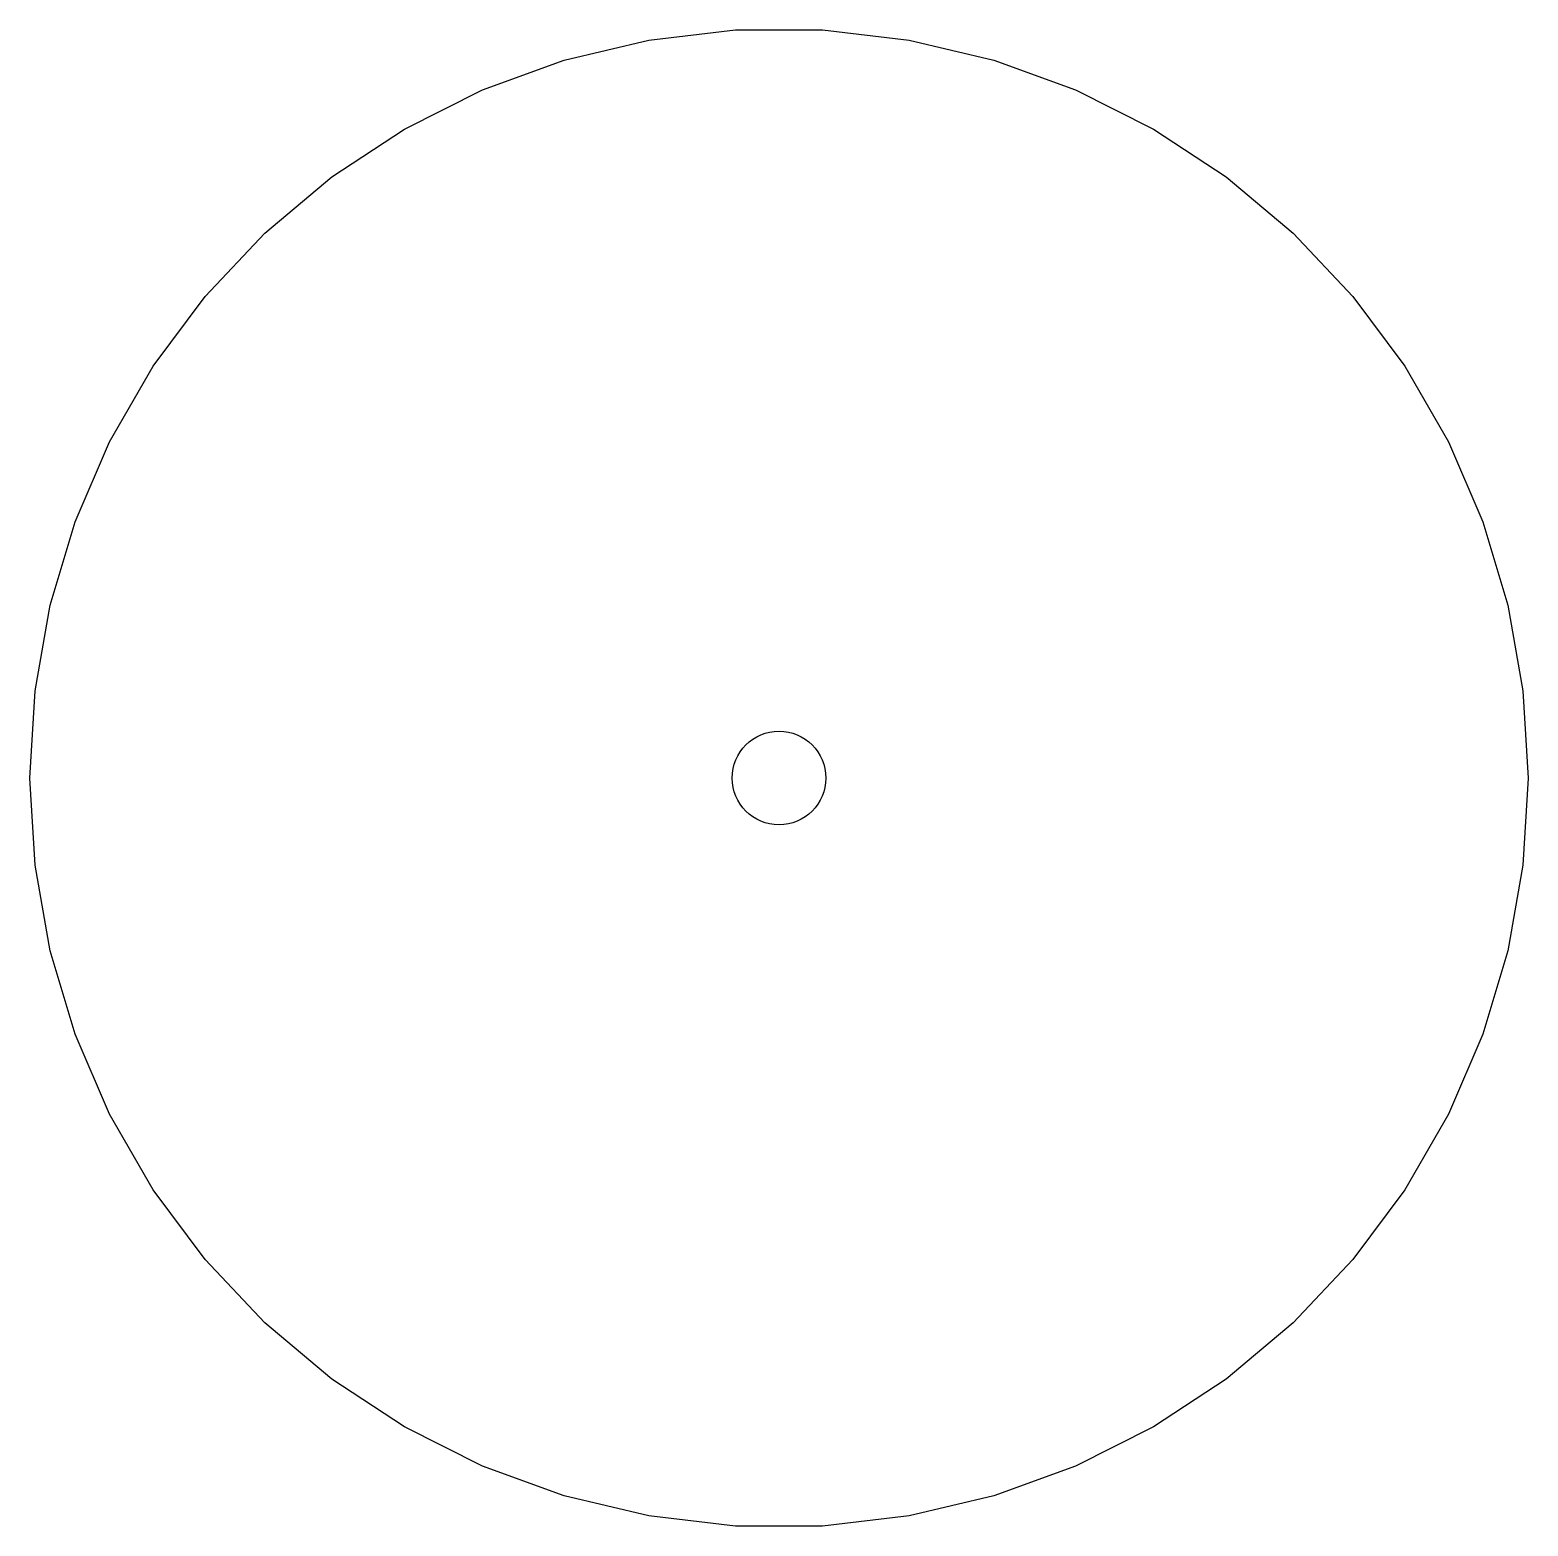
# Model space of a CAD drawing. Extents: x 4.69 to 6.17, y -4.14 to -2.68.
# Drawn here: x 4.6898 to 4.9102, y -2.91 to -2.69 of the extents above; entities that cross this region are included whole.
import ezdxf

# ---------------------------------------------------------------- set-up
doc = ezdxf.new("R2010")
doc.units = 0
doc.header["$MEASUREMENT"] = 0
doc.layers.add('BLACK', color=7, linetype='CONTINUOUS')

msp = doc.modelspace()

# ---------------------------------------------------------------- linework, layer by layer
at = {"layer": 'BLACK', "linetype": 'CONTINUOUS'}
for p, q in [((4.76838, -2.69439), (4.78086, -2.69144)), ((4.78086, -2.69144), (4.79359, -2.68995)), ((4.79359, -2.68995), (4.80641, -2.68995)), ((4.80641, -2.68995), (4.81914, -2.69144)), ((4.81914, -2.69144), (4.83162, -2.69439)), ((4.75634, -2.69878), (4.76838, -2.69439)), ((4.83162, -2.69439), (4.84366, -2.69878)), ((4.74488, -2.70453), (4.75634, -2.69878)), ((4.84366, -2.69878), (4.85512, -2.70453)), ((4.73417, -2.71158), (4.74488, -2.70453)), ((4.85512, -2.70453), (4.86583, -2.71158)), ((4.72435, -2.71982), (4.73417, -2.71158)), ((4.86583, -2.71158), (4.87565, -2.71982)), ((4.71555, -2.72914), (4.72435, -2.71982)), ((4.87565, -2.71982), (4.88445, -2.72914)), ((4.7079, -2.73942), (4.71555, -2.72914)), ((4.88445, -2.72914), (4.8921, -2.73942)), ((4.70149, -2.75053), (4.7079, -2.73942)), ((4.8921, -2.73942), (4.89851, -2.75053)), ((4.69641, -2.7623), (4.70149, -2.75053)), ((4.89851, -2.75053), (4.90359, -2.7623)), ((4.69274, -2.77458), (4.69641, -2.7623)), ((4.90359, -2.7623), (4.90726, -2.77458)), ((4.69051, -2.7872), (4.69274, -2.77458)), ((4.90726, -2.77458), (4.90949, -2.7872)), ((4.68976, -2.8), (4.69051, -2.7872)), ((4.90949, -2.7872), (4.91024, -2.8)), ((4.69051, -2.8128), (4.68976, -2.8)), ((4.91024, -2.8), (4.90949, -2.8128)), ((4.69274, -2.82542), (4.69051, -2.8128)), ((4.90949, -2.8128), (4.90726, -2.82542)), ((4.69641, -2.8377), (4.69274, -2.82542)), ((4.90726, -2.82542), (4.90359, -2.8377)), ((4.70149, -2.84947), (4.69641, -2.8377)), ((4.90359, -2.8377), (4.89851, -2.84947)), ((4.7079, -2.86058), (4.70149, -2.84947)), ((4.89851, -2.84947), (4.8921, -2.86058)), ((4.71555, -2.87086), (4.7079, -2.86058)), ((4.8921, -2.86058), (4.88445, -2.87086)), ((4.72435, -2.88018), (4.71555, -2.87086)), ((4.88445, -2.87086), (4.87565, -2.88018)), ((4.73417, -2.88842), (4.72435, -2.88018)), ((4.87565, -2.88018), (4.86583, -2.88842)), ((4.74488, -2.89547), (4.73417, -2.88842)), ((4.86583, -2.88842), (4.85512, -2.89547)), ((4.75634, -2.90122), (4.74488, -2.89547)), ((4.85512, -2.89547), (4.84366, -2.90122)), ((4.76838, -2.90561), (4.75634, -2.90122)), ((4.84366, -2.90122), (4.83162, -2.90561)), ((4.78086, -2.90856), (4.76838, -2.90561)), ((4.83162, -2.90561), (4.81914, -2.90856)), ((4.79359, -2.91005), (4.78086, -2.90856)), ((4.80641, -2.91005), (4.79359, -2.91005)), ((4.81914, -2.90856), (4.80641, -2.91005))]:
    msp.add_line(p, q, dxfattribs=at)
at = {"layer": 'BLACK'}
msp.add_circle((4.8, -2.8), 0.00689, dxfattribs=at)

doc.saveas('drawing.dxf')
